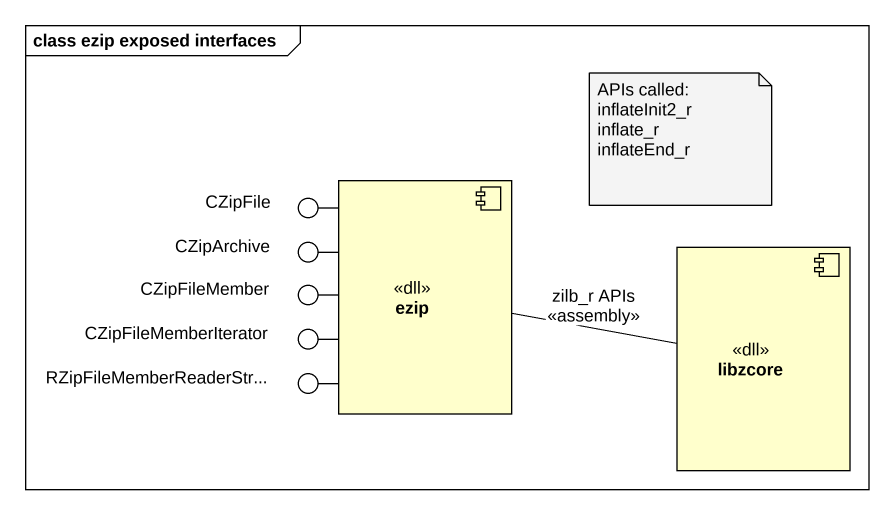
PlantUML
@startuml
mainframe class ezip exposed interfaces
() CZipFile
component ezip <<dll>>
() CZipFileMember
() CZipArchive
component libzcore <<dll>>
() CZipFileMemberIterator
() "RZipFileMemberReaderStr..." as RZipFileMemberReaderStr
ezip -up- CZipFile
ezip -left- CZipFileMember
ezip -left- CZipArchive
ezip -left- CZipFileMemberIterator
ezip -- RZipFileMemberReaderStr
ezip -right- libzcore : zilb_r APIs\n<<assembly>>
note as N1
  APIs called:
  inflateInit2_r
  inflate_r
  inflateEnd_r
end note
@enduml
